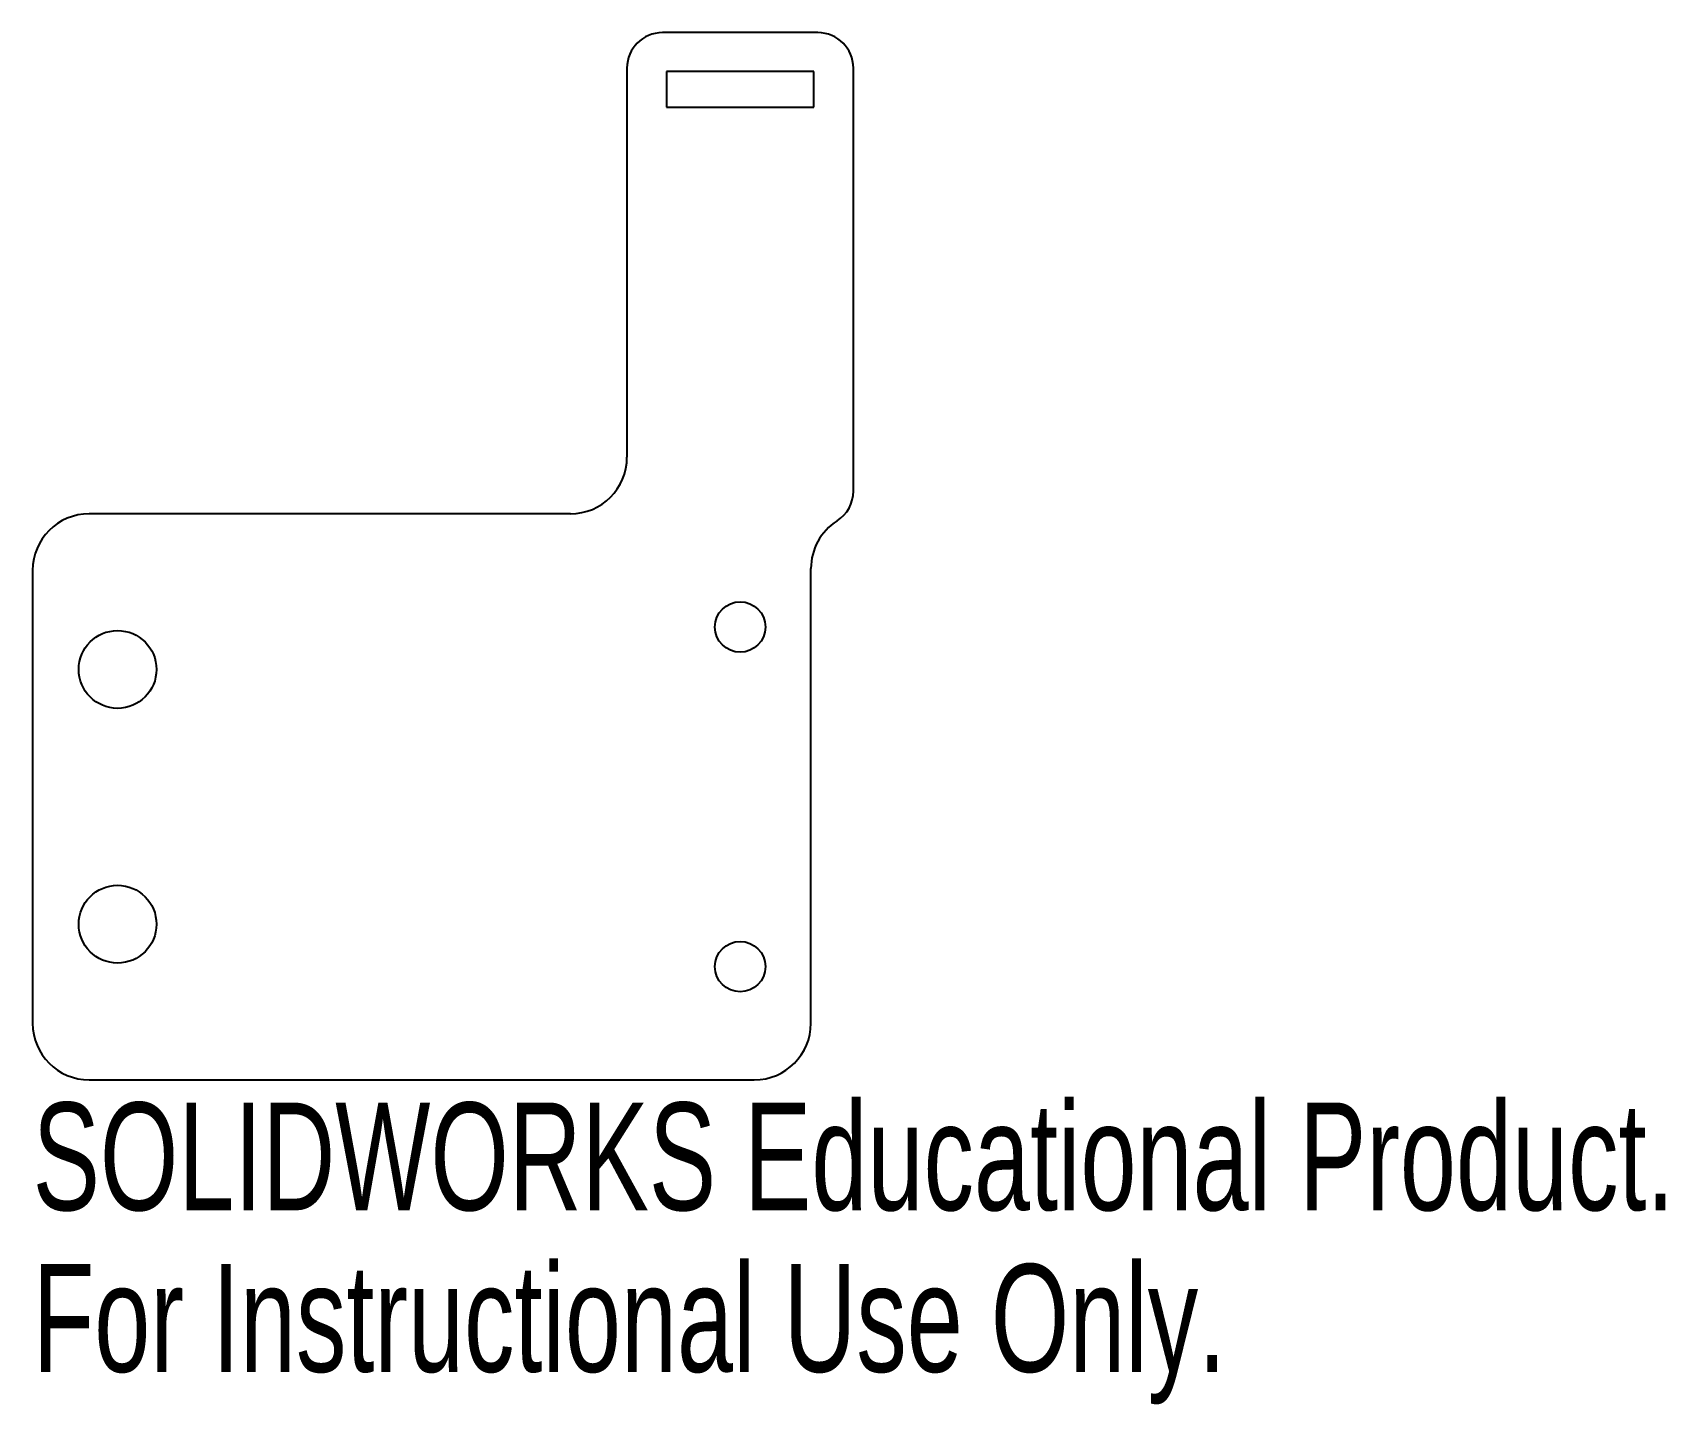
# Model space of a CAD drawing. Header units: inches. Extents: x 0 to 2.88, y -0.57 to 1.85.
import ezdxf

# ---------------------------------------------------------------- set-up
doc = ezdxf.new("R2010")
doc.units = ezdxf.units.IN
doc.header["$MEASUREMENT"] = 0
doc.styles.add('SLDTEXTSTYLE0', font='TXT', dxfattribs={"width": 0.7})

msp = doc.modelspace()

# ---------------------------------------------------------------- linework, layer by layer
at = {"color": 7, "linetype": 'Continuous', "lineweight": 25}
for p, q in [((1.3875, 1.85), (1.1125, 1.85)), ((1.05, 1.7875), (1.05, 1.1)), ((1.1201, 1.7815), (1.1201, 1.7185)), ((1.3799, 1.7815), (1.1201, 1.7815)), ((1.3799, 1.7185), (1.3799, 1.7815)), ((1.45, 1.0401), (1.45, 1.7875)), ((1.1201, 1.7185), (1.3799, 1.7185)), ((0.95, 1), (0.1, 1)), ((0, 0.9), (0, 0.1)), ((1.375, 0.1), (1.375, 0.9032)), ((0.1, 0), (1.275, 0))]:
    msp.add_line(p, q, dxfattribs=at)
for centre, radius in [((1.25, 0.8), 0.0445), ((0.15, 0.725), 0.0687), ((0.15, 0.275), 0.0687), ((1.25, 0.2), 0.0445)]:
    msp.add_circle(centre, radius, dxfattribs=at)
for centre, radius, start, end in [((1.1125, 1.7875), 0.0625, 90, 180), ((1.3875, 1.7875), 0.0625, 0, 90), ((0.95, 1.1), 0.1, 270, 0), ((1.3875, 1.0401), 0.0625, 302.579, 0), ((0.1, 0.9), 0.1, 90, 180), ((1.475, 0.9032), 0.1, 122.579, 180), ((0.1, 0.1), 0.1, 180, 270), ((1.275, 0.1), 0.1, 270, 0)]:
    msp.add_arc(centre, radius, start, end, dxfattribs=at)

# ---------------------------------------------------------------- texts
at = {"color": 7, "linetype": 'Continuous', "char_height": 0.1903, "attachment_point": 1, "style": 'SLDTEXTSTYLE0'}
for s, insert in [('SOLIDWORKS Educational Product.', (0, -0.0401)), ('For Instructional Use Only.', (0, -0.3256))]:
    msp.add_mtext(s, dxfattribs=dict(at, insert=insert))

doc.saveas('drawing.dxf')
